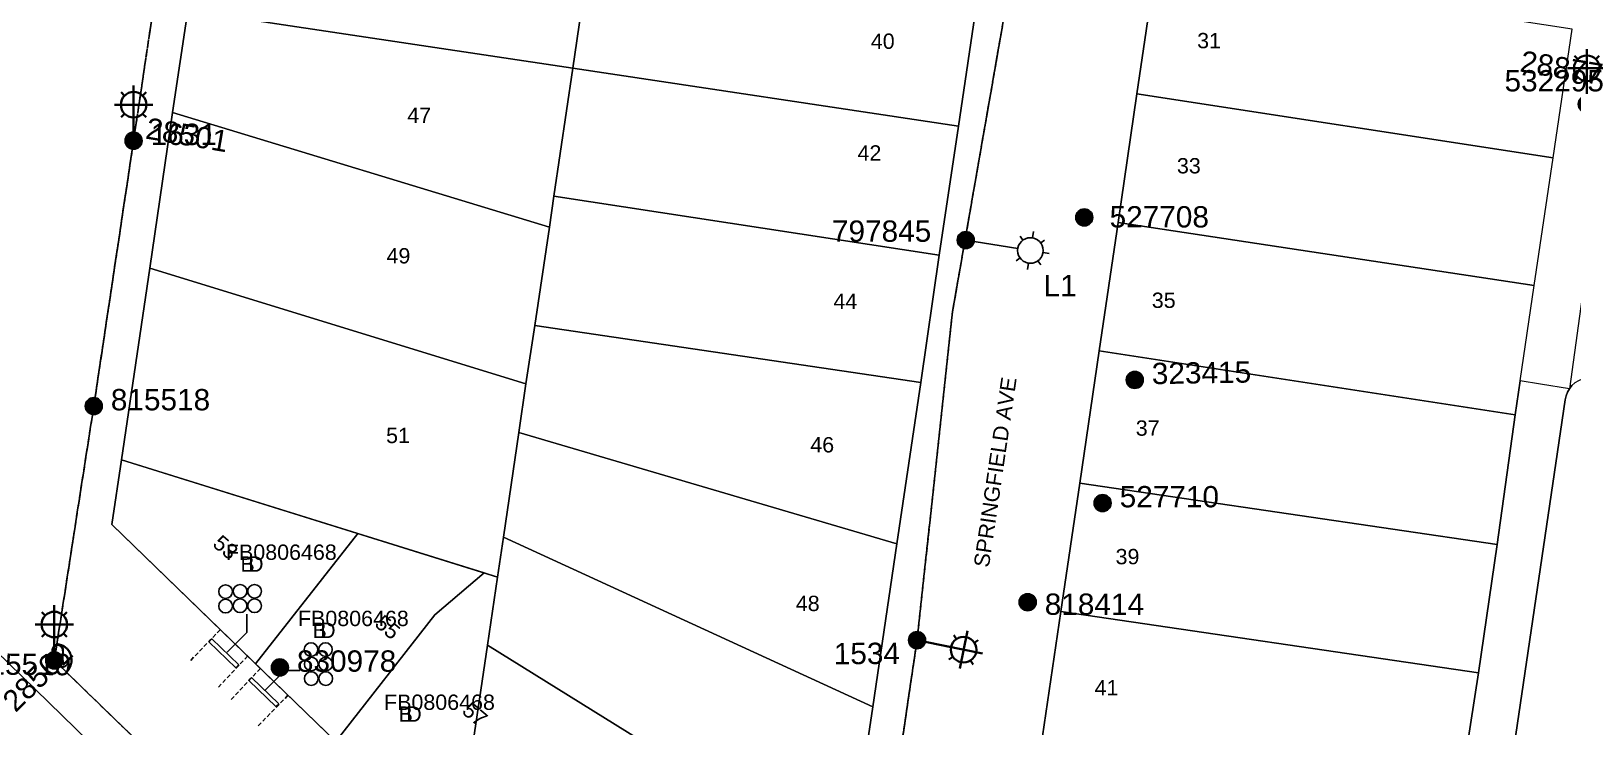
# Model space of a CAD drawing. Header units: metres. Extents: x 305195 to 306755, y 6261447 to 6263623.
# Drawn here: x 305777.4 to 305958.2, y 6262106.4 to 6262188 of the extents above; entities that cross this region are included whole.
import ezdxf
from ezdxf.enums import TextEntityAlignment as Align

# ---------------------------------------------------------------- set-up
doc = ezdxf.new("R2010")
doc.units = ezdxf.units.M
doc.linetypes.add('Cable Exist OH', pattern=[1, 1, 0])
doc.linetypes.add('DASHED', pattern=[0.75, 0.5, -0.25])
doc.layers.get('0').update_dxf_attribs({"color": 6})
for name, color, linetype, lineweight in [('Cadastre Buildings_SP_EXT', 9, 'Continuous', 5), ('Cadastre Land Parcels_SP_EXT', 9, 'Continuous', 5), ('Cadastre Roads_SP_EXT', 9, 'Continuous', 5)]:
    doc.layers.add(name, color=color, linetype=linetype, lineweight=lineweight)
for name, color, linetype in [('Duct_SP_EXT', 7, 'Continuous'), ('Equip_SP_SL_EXT', 7, 'Continuous'), ('Equip_SP_SL_NEW', 2, 'Continuous'), ('Mains_HV_EXT', 7, 'Continuous'), ('Mains_LV_EXT', 7, 'Continuous'), ('Mains_SL_EXT', 7, 'Continuous'), ('SupportsOH_SP_TR_HV_LV_SL_EXT', 7, 'Continuous')]:
    doc.layers.add(name, color=color, linetype=linetype)
doc.layers.add('UNKNOWN_FEATURES', color=1, linetype='DASHED', plot=False)
doc.styles.add('iecARIAL', font='arial.ttf', dxfattribs={"height": 2})
doc.styles.add('POLE_LABEL', font='arial.ttf')
doc.styles.add('SL_LABEL', font='arial.ttf')
doc.styles.get("Standard").update_dxf_attribs({"font": 'arial.ttf'})

# ---------------------------------------------------------------- blocks, each defined once
blk = doc.blocks.new('DUCT_EXT')
blk.add_circle((0, 0.8), 0.8)
at = {"flags": 1}
blk.add_attdef('Z', (0, 0), '', height=0.2, dxfattribs=at)
at = {"flags": 9}
for tag, p in [('DUCT_CODE', (0, 0)), ('XSECT_TYPE', (0, -0.2)), ('STATE', (0, -0.6)), ('FB_REFERENCE', (0, -0.4)), ('NOTES', (0, -0.8))]:
    blk.add_attdef(tag, text='', height=0.2, dxfattribs=at).set_placement(p, align=Align.MIDDLE_LEFT)
blk = doc.blocks.new('SL_LANTERN_EXT')
at = {"lineweight": 40}
for p, q in [((-1.46, 5.68), (-1.06, 5.28)), ((0, 1.97), (0, 6.47)), ((1.46, 5.68), (1.06, 5.28)), ((-2.25, 4.22), (2.25, 4.22)), ((-1.46, 2.76), (-1.06, 3.16)), ((0, 0), (0, 2.72)), ((1.46, 2.76), (1.06, 3.16))]:
    blk.add_line(p, q, dxfattribs=at)
blk.add_circle((0, 4.22), 1.5, dxfattribs=at)
at = {"style": 'iecARIAL', "flags": 8}
blk.add_attdef('ASSET_NUM', (1.5, 1.5), '', height=2.5, dxfattribs=at)
for tag, p, height, flags in [('OPERATING_VOLTAGE', (0.98, -1.65), 0.2, 9), ('ORIENTATION', (0.98, -1.85), 0.2, 9), ('CONSTRUCTED_VOLTAGE', (0.98, -0.65), 0.2, 9), ('CONTROL_TYPE', (0.98, -0.85), 0.2, 9), ('LANTERN_PURPOSE', (0.98, -1.05), 0.2, 9), ('LANTERN_TYPE', (0.98, -1.25), 0.2, 9), ('NO_PHASES', (0.98, -1.45), 0.2, 9), ('LNUMBER', (2.18, -3.25), 2.5, 8), ('OWNED_BY', (0.98, -2.05), 0.2, 9), ('STATE', (0.98, -2.25), 0.2, 9), ('USAGE', (0.98, -2.45), 0.2, 9), ('CEXIST', (0.98, -2.65), 0.2, 9), ('CNEW', (0.98, -2.85), 0.2, 9), ('CNUMBER', (0.98, -3.05), 0.2, 9), ('CREMOVE', (0.98, -3.25), 0.2, 9), ('CREPLACE', (0.98, -3.45), 0.2, 9), ('LKINGHEIGHT', (0.98, -3.65), 0.2, 9), ('LBRACKET', (0.98, -3.85), 0.2, 9), ('LBRACKETVOCAB', (0.98, -4.05), 0.2, 9), ('LCATEGORY', (0.98, -4.25), 0.2, 9), ('LCHARGE1', (0.98, -4.45), 0.2, 9), ('LCHARGE1PERCENT', (0.98, -4.65), 0.2, 9), ('LCHARGE2', (0.98, -4.85), 0.2, 9), ('LCHARGE2PERCENT', (0.98, -5.05), 0.2, 9), ('LCHARGE3', (0.98, -5.25), 0.2, 9), ('LCHARGE3PERCENT', (0.98, -5.45), 0.2, 9), ('LEXIST', (0.98, -5.65), 0.2, 9), ('LLAMP', (0.98, -5.85), 0.2, 9), ('LLAMPVOCAB', (0.98, -6.05), 0.2, 9), ('LMAST', (0.98, -6.25), 0.2, 9), ('LMASTVOCAB', (0.98, -6.45), 0.2, 9), ('LNEW', (0.98, -6.65), 0.2, 9), ('LANTNUMBER', (0.98, -6.85), 0.2, 9), ('LOUTREACH', (0.98, -7.25), 0.2, 9), ('LOUTREACHVOCAB', (0.98, -7.45), 0.2, 9), ('LRATECODE', (0.98, -7.65), 0.2, 9), ('LREMOVE', (0.98, -7.85), 0.2, 9), ('LREPLACE', (0.98, -8.05), 0.2, 9), ('LTYPE', (0.98, -8.25), 0.2, 9), ('LTYPEVOCAB', (0.98, -8.45), 0.2, 9), ('LEGEND', (0.98, -8.65), 0.2, 9), ('LOCATION', (0.98, -8.85), 0.2, 9), ('NOTES', (0.98, -9.05), 0.2, 9), ('STREETNAME', (0.98, -9.25), 0.2, 9), ('SUBURB', (0.98, -9.45), 0.2, 1)]:
    blk.add_attdef(tag, p, '', height=height, dxfattribs=dict(flags=flags))
blk = doc.blocks.new('*U147')
at = {"lineweight": 40}
for p, q in [((0, 0), (4, -0.82)), ((4.33, 0.6), (4.64, 0.13)), ((5.92, 1.08), (5.01, -3.33)), ((7.19, 0.01), (6.72, -0.3)), ((3.26, -0.67), (7.67, -1.58)), ((3.74, -2.26), (4.21, -1.95)), ((6.6, -2.84), (6.29, -2.37))]:
    blk.add_line(p, q, dxfattribs=at)
blk.add_circle((5.46, -1.12), 1.5, dxfattribs=at)
at = {"style": 'iecARIAL', "flags": 8}
blk.add_attdef('ASSET_NUM', (1.5, 1.5), '', height=2.5, dxfattribs=at)
for tag, p, height, flags in [('OPERATING_VOLTAGE', (0.98, -1.65), 0.2, 9), ('ORIENTATION', (0.98, -1.85), 0.2, 9), ('CONSTRUCTED_VOLTAGE', (0.98, -0.65), 0.2, 9), ('CONTROL_TYPE', (0.98, -0.85), 0.2, 9), ('LANTERN_PURPOSE', (0.98, -1.05), 0.2, 9), ('LANTERN_TYPE', (0.98, -1.25), 0.2, 9), ('NO_PHASES', (0.98, -1.45), 0.2, 9), ('LNUMBER', (2.18, -3.25), 2.5, 8), ('OWNED_BY', (0.98, -2.05), 0.2, 9), ('STATE', (0.98, -2.25), 0.2, 9), ('USAGE', (0.98, -2.45), 0.2, 9), ('CEXIST', (0.98, -2.65), 0.2, 9), ('CNEW', (0.98, -2.85), 0.2, 9), ('CNUMBER', (0.98, -3.05), 0.2, 9), ('CREMOVE', (0.98, -3.25), 0.2, 9), ('CREPLACE', (0.98, -3.45), 0.2, 9), ('LKINGHEIGHT', (0.98, -3.65), 0.2, 9), ('LBRACKET', (0.98, -3.85), 0.2, 9), ('LBRACKETVOCAB', (0.98, -4.05), 0.2, 9), ('LCATEGORY', (0.98, -4.25), 0.2, 9), ('LCHARGE1', (0.98, -4.45), 0.2, 9), ('LCHARGE1PERCENT', (0.98, -4.65), 0.2, 9), ('LCHARGE2', (0.98, -4.85), 0.2, 9), ('LCHARGE2PERCENT', (0.98, -5.05), 0.2, 9), ('LCHARGE3', (0.98, -5.25), 0.2, 9), ('LCHARGE3PERCENT', (0.98, -5.45), 0.2, 9), ('LEXIST', (0.98, -5.65), 0.2, 9), ('LLAMP', (0.98, -5.85), 0.2, 9), ('LLAMPVOCAB', (0.98, -6.05), 0.2, 9), ('LMAST', (0.98, -6.25), 0.2, 9), ('LMASTVOCAB', (0.98, -6.45), 0.2, 9), ('LNEW', (0.98, -6.65), 0.2, 9), ('LANTNUMBER', (0.98, -6.85), 0.2, 9), ('LOUTREACH', (0.98, -7.25), 0.2, 9), ('LOUTREACHVOCAB', (0.98, -7.45), 0.2, 9), ('LRATECODE', (0.98, -7.65), 0.2, 9), ('LREMOVE', (0.98, -7.85), 0.2, 9), ('LREPLACE', (0.98, -8.05), 0.2, 9), ('LTYPE', (0.98, -8.25), 0.2, 9), ('LTYPEVOCAB', (0.98, -8.45), 0.2, 9), ('LEGEND', (0.98, -8.65), 0.2, 9), ('LOCATION', (0.98, -8.85), 0.2, 9), ('NOTES', (0.98, -9.05), 0.2, 9), ('STREETNAME', (0.98, -9.25), 0.2, 9), ('SUBURB', (0.98, -9.45), 0.2, 1)]:
    blk.add_attdef(tag, p, '', height=height, dxfattribs=dict(flags=flags))
blk = doc.blocks.new('POLE_EXT')
blk.add_hatch(color=256).paths.add_polyline_path([(-1, 0, 1), (1, 0, 1)])
blk.add_lwpolyline([(-1, 0, 1), (1, 0, 1)], format="xyb", close=True)
for tag, height, flags, p in [('pNumber', 2.5, 8, (-17.84, 2.07)), ('OWNED_BY', 0.2, 9, (1.35, -0.4)), ('SPECIAL_USE', 0.2, 9, (1.35, -0.8)), ('STATE', 0.2, 9, (1.35, -1)), ('cLV', 0.2, 9, (1.35, -1.4)), ('hDepth', 0.2, 9, (1.35, -1.6)), ('hDia', 0.2, 9, (1.35, -1.8)), ('PARENT', 0.2, 9, (1.35, -0.6)), ('USAGE', 0.2, 9, (1.35, -1.2)), ('cHV', 0.2, 9, (1.35, -2)), ('cLinedev', 0.2, 9, (1.35, -3.4)), ('LBRACKET', 0.2, 9, (1.35, -2.2)), ('LExisting', 0.2, 9, (1.35, -2.4)), ('LANTNUMBER', 0.2, 9, (1.35, -2.6)), ('LOther', 0.2, 9, (1.35, -2.8)), ('LRemove', 0.2, 9, (1.35, -3)), ('LEGEND', 0.2, 9, (1.35, -3.2)), ('LOCATION', 0.2, 9, (1.35, -3.6)), ('pExisting', 0.2, 9, (1.35, -3.8)), ('pFooting', 0.2, 9, (1.35, -4.4)), ('pNew', 0.2, 9, (1.35, -4.6)), ('pRelocate', 0.2, 9, (1.35, -5)), ('pRemove', 0.2, 9, (1.35, -5.2)), ('pReplace', 0.2, 9, (1.35, -5.4)), ('PFNUMBER', 0.2, 9, (1.35, -4)), ('NEWPFNUMBER', 0.2, 9, (1.35, -4.2)), ('pStay', 0.2, 9, (1.35, -5.6)), ('pType', 0.2, 9, (1.35, -5.8)), ('cspan', 0.2, 9, (1.35, -6)), ('STREETNAME', 0.2, 9, (1.35, -6.2)), ('SUBURB', 0.2, 9, (1.35, -6.4)), ('OPERATED_BY', 0.2, 9, (1.36, -7.01)), ('NOTES', 0.2, 9, (1.35, -6.6)), ('MAINTAINED_BY', 0.2, 9, (1.36, -6.81))]:
    blk.add_attdef(tag, text='', height=height, dxfattribs=dict(flags=flags)).set_placement(p, align=Align.MIDDLE_LEFT)
at = {"style": 'POLE_LABEL'}
for tag, height, flags, p in [('ASSET_NUM', 2.5, 8, (2, 2)), ('STRUCTURE_PLANT_NUMBER', 0.2, 9, (1.35, 0.03)), ('STREET_CODE', 0.2, 9, (1.35, -0.2))]:
    blk.add_attdef(tag, text='', height=height, dxfattribs=dict(at, flags=flags)).set_placement(p, align=Align.MIDDLE_LEFT)
at = {"flags": 1}
blk.add_attdef('Z', (1.35, -7.33), '', height=0.2, dxfattribs=at)
blk = doc.blocks.new('*U150')
blk.add_line((0, 0), (0, 0))
for tag, p, flags in [('Z', (0, 0), 1), ('OPERATED_BY', (0, -9.61), 9)]:
    blk.add_attdef(tag, p, '', height=0.2, dxfattribs=dict(flags=flags))
at = {"style": 'SL_LABEL', "flags": 9}
blk.add_attdef('STREET_CODE', text='', height=0.2, dxfattribs=at).set_placement((0, -0.2), align=Align.MIDDLE_LEFT)
at = {"flags": 9}
for tag, p in [('CONSTRUCTED_VOLTAGE', (0, -0.4)), ('CONTROL_TYPE', (0, -0.6)), ('OPERATING_VOLTAGE', (0, -1.4)), ('ORIENTATION', (0, -1.6)), ('OWNED_BY', (0, -1.8)), ('LANTERN_PURPOSE', (0, -0.8)), ('LANTERN_TYPE', (0, -1)), ('NO_PHASES', (0, -1.2)), ('STATE', (0, -2)), ('CEXIST', (0, -2.4)), ('CNEW', (0, -2.6)), ('CNUMBER', (0, -2.8)), ('CREMOVE', (0, -3)), ('CREPLACE', (0, -3.2)), ('USAGE', (0, -2.2)), ('LKINGHEIGHT', (0, -3.4)), ('LBRACKET', (0, -3.6)), ('LBRACKETVOCAB', (0, -3.8)), ('LCATEGORY', (0, -4)), ('LCHARGE1', (0, -4.2)), ('LCHARGE1PERCENT', (0, -4.4)), ('LCHARGE2', (0, -4.6)), ('LCHARGE2PERCENT', (0, -4.8)), ('LCHARGE3', (0, -5)), ('LCHARGE3PERCENT', (0, -5.2)), ('LEXIST', (0, -5.4)), ('LLAMP', (0, -5.6)), ('LLAMPVOCAB', (0, -5.8)), ('LMAST', (0, -6)), ('LMASTVOCAB', (0, -6.2)), ('LNEW', (0, -6.4)), ('LANTNUMBER', (0, -6.6)), ('LOUTREACH', (0, -7)), ('LOUTREACHVOCAB', (0, -7.2)), ('SUBURB', (0, -8.6)), ('STREETNAME', (0, -8.8)), ('LRATECODE', (0, -7.4)), ('LREMOVE', (0, -7.6)), ('LREPLACE', (0, -7.8)), ('LTYPE', (0, -8)), ('LTYPEVOCAB', (0, -8.2)), ('LEGEND', (0, -8.4)), ('LOCATION', (0, -9)), ('NOTES', (0, -9.2)), ('MAINTAINED_BY', (0, -9.86))]:
    blk.add_attdef(tag, text='', height=0.2, dxfattribs=at).set_placement(p, align=Align.MIDDLE_LEFT)
blk.add_wipeout([(9.81, -1.58), (8.8, -2.89), (7.23, -3.44), (5.92, -2.43), (5.26, -0.85), (6.38, 0.45), (7.95, 1), (9.26, -0.01)])
for p, q in [((0, 0), (6.11, -0.98)), ((6.38, 0.45), (6.71, 0)), ((7.95, 1), (7.83, 0.26)), ((9.26, -0.01), (8.8, -0.34)), ((9.07, -1.46), (9.81, -1.58)), ((5.92, -2.43), (6.37, -2.1)), ((7.35, -2.7), (7.23, -3.44)), ((8.8, -2.89), (8.47, -2.44))]:
    blk.add_line(p, q)
blk.add_circle((7.59, -1.22), 1.5)
at = {"style": 'SL_LABEL', "flags": 8}
blk.add_attdef('ASSET_NUM', text='', height=2.5, dxfattribs=at).set_placement((2, 2), align=Align.MIDDLE_LEFT)
at = {"flags": 8}
blk.add_attdef('LNUMBER', text='', height=2.5, dxfattribs=at).set_placement((1.2, -2.8), align=Align.MIDDLE_LEFT)

msp = doc.modelspace()

# ---------------------------------------------------------------- linework, layer by layer
at = {"layer": 'Cadastre Buildings_SP_EXT', "linetype": 'Continuous'}
msp.add_lwpolyline([(305949.38, 6262127.76), (305900.39, 6262134.95), (305898.18, 6262119.87), (305947.17, 6262112.68), (305949.38, 6262127.76)], close=True, dxfattribs=at)
at = {"layer": 'Cadastre Land Parcels_SP_EXT', "linetype": 'Continuous'}
for points in [[(305840.93, 6262183.6), (305843.14, 6262198.64), (305797.96, 6262205.34), (305795.76, 6262190.4), (305840.93, 6262183.6)], [(305888.4, 6262191.91), (305843.14, 6262198.64), (305840.93, 6262183.6), (305886.18, 6262176.8), (305888.4, 6262191.91)], [(305958.15, 6262188.21), (305909.33, 6262195.69), (305907.11, 6262180.62), (305955.93, 6262173.1), (305958.15, 6262188.21)], [(305840.93, 6262183.6), (305795.76, 6262190.4), (305793.99, 6262178.41), (305838.21, 6262164.96), (305838.71, 6262168.62), (305840.93, 6262183.6)], [(305955.93, 6262173.1), (305907.11, 6262180.62), (305904.89, 6262165.52), (305953.7, 6262158.13), (305955.93, 6262173.1)], [(305838.21, 6262164.96), (305793.99, 6262178.41), (305791.3, 6262160.16), (305835.43, 6262146.58), (305836.47, 6262153.45), (305838.21, 6262164.96)], [(305883.92, 6262161.68), (305838.71, 6262168.62), (305838.21, 6262164.96), (305836.47, 6262153.45), (305881.74, 6262146.76), (305883.92, 6262161.68)], [(305952.06, 6262146.94), (305953.7, 6262158.13), (305904.89, 6262165.52), (305902.67, 6262150.45), (305951.48, 6262142.96), (305952.06, 6262146.94)], [(305835.43, 6262146.58), (305791.3, 6262160.16), (305787.98, 6262137.67), (305832.08, 6262123.92), (305832.79, 6262128.6), (305834.61, 6262140.88), (305835.43, 6262146.58)], [(305881.74, 6262146.76), (305836.47, 6262153.45), (305835.43, 6262146.58), (305834.61, 6262140.88), (305878.93, 6262127.8), (305881.74, 6262146.76)], [(305951.48, 6262142.96), (305902.67, 6262150.45), (305900.39, 6262134.95), (305949.38, 6262127.76), (305951.48, 6262142.96)], [(305977.89, 6262082.66), (305962.95, 6262145.03), (305962.81, 6262145.52), (305962.6, 6262145.94), (305962.32, 6262146.31), (305961.98, 6262146.64), (305961.59, 6262146.9), (305961.17, 6262147.1), (305960.71, 6262147.22), (305960.25, 6262147.27), (305959.78, 6262147.24), (305959.32, 6262147.13), (305958.89, 6262146.95), (305958.49, 6262146.7), (305958.14, 6262146.39), (305957.85, 6262146.02), (305957.62, 6262145.61), (305957.46, 6262145.17), (305957.34, 6262144.7), (305948.82, 6262086.9), (305977.89, 6262082.66)], [(305878.93, 6262127.8), (305834.61, 6262140.88), (305832.79, 6262128.6), (305876.12, 6262108.71), (305878.93, 6262127.8)], [(305815.71, 6262129.02), (305787.98, 6262137.67), (305786.86, 6262130.07), (305803.7, 6262113.75), (305815.71, 6262129.02)], [(305824.76, 6262119.5), (305830.55, 6262124.4), (305815.71, 6262129.02), (305803.7, 6262113.75), (305813.12, 6262104.63), (305824.76, 6262119.5)], [(305876.12, 6262108.71), (305832.79, 6262128.6), (305832.08, 6262123.92), (305830.92, 6262115.94), (305873.29, 6262089.63), (305876.12, 6262108.71)], [(305834.66, 6262099.13), (305829.08, 6262103.55), (305830.92, 6262115.94), (305832.08, 6262123.92), (305830.55, 6262124.4), (305824.76, 6262119.5), (305813.12, 6262104.63), (305827.28, 6262090.91), (305827.87, 6262090.33), (305834.66, 6262099.13)], [(305947.17, 6262112.68), (305898.18, 6262119.87), (305896.02, 6262105.24), (305944.85, 6262097.79), (305947.17, 6262112.68)], [(305873.29, 6262089.63), (305830.92, 6262115.94), (305829.08, 6262103.55), (305870.5, 6262070.71), (305873.29, 6262089.63)], [(305756.47, 6262076.37), (305784.16, 6262104.63), (305773.17, 6262115.3), (305745.36, 6262086.96), (305756.47, 6262076.37)]]:
    msp.add_lwpolyline(points, close=True, dxfattribs=at)
at = {"layer": 'Cadastre Roads_SP_EXT', "linetype": 'Continuous'}
for points in [[(305773.17, 6262115.3), (305784.16, 6262104.63), (305795.08, 6262094.05), (305805.97, 6262083.5), (305816.88, 6262072.91), (305823.91, 6262066.08), (305860.3, 6262030.8), (305864, 6262027.21), (305864.56, 6262030.89), (305866.59, 6262044.33), (305868.6, 6262057.61), (305863.4, 6262055.97), (305827.28, 6262090.91), (305786.86, 6262130.07), (305787.98, 6262137.67), (305791.3, 6262160.16), (305793.99, 6262178.41), (305795.76, 6262190.4)], [(305962.86, 6262182.37), (305957.85, 6262146.02), (305958.14, 6262146.39), (305958.49, 6262146.7)], [(305948.82, 6262086.9), (305957.34, 6262144.7), (305957.46, 6262145.17), (305957.62, 6262145.61), (305957.85, 6262146.02), (305957.85, 6262146.02), (305954.44, 6262146.56), (305952.06, 6262146.94), (305951.48, 6262142.96), (305949.38, 6262127.76), (305947.17, 6262112.68), (305944.85, 6262097.79)]]:
    msp.add_lwpolyline(points, dxfattribs=at)
at = {"layer": 'Duct_SP_EXT'}
for p, q in [((305798.24, 6262116.34), (305798.4, 6262116.52)), ((305801.41, 6262113.27), (305798.24, 6262116.34)), ((305798.57, 6262116.69), (305798.4, 6262116.52)), ((305801.75, 6262113.61), (305798.57, 6262116.69)), ((305801.41, 6262113.27), (305801.58, 6262113.44)), ((305801.75, 6262113.61), (305801.58, 6262113.44)), ((305803.26, 6262112.14), (305803.1, 6262111.97)), ((305806.45, 6262109.06), (305803.26, 6262112.14)), ((305802.93, 6262111.8), (305803.1, 6262111.97)), ((305806.12, 6262108.71), (305802.93, 6262111.8)), ((305806.12, 6262108.71), (305806.28, 6262108.88)), ((305806.45, 6262109.06), (305806.28, 6262108.88))]:
    msp.add_line(p, q, dxfattribs=at)
for points in [[(305802.7, 6262119.57), (305802.7, 6262117.43), (305800.39, 6262115.13)], [(305808.93, 6262112.96), (305807.17, 6262112.98), (305804.86, 6262110.67)]]:
    msp.add_lwpolyline(points, dxfattribs=at)
at = {"layer": 'Mains_HV_EXT', "linetype": 'Cable Exist OH'}
for points in [[(305780.11, 6262114.14), (305784.74, 6262143.98), (305789.41, 6262175.11), (305795.22, 6262214.14), (305801.83, 6262259.03), (305808.4, 6262303.54), (305815.15, 6262349.35)], [(305840.22, 6262055.86), (305802.81, 6262092.13), (305780.16, 6262114.09)]]:
    msp.add_lwpolyline(points, dxfattribs=at)
at = {"layer": 'Mains_HV_EXT', "linetype": 'Continuous'}
msp.add_lwpolyline([(305780.42, 6262116.12, -0.60537), (305781.55, 6262112.76)], format="xyb", dxfattribs=at)
at = {"layer": 'Mains_LV_EXT', "linetype": 'Cable Exist OH'}
for points in [[(305789.41, 6262175.11), (305795.22, 6262214.14)], [(305784.74, 6262143.98), (305789.41, 6262175.11)], [(305881.31, 6262116.52), (305885.47, 6262155.03)], [(305780.11, 6262114.14), (305784.74, 6262143.98)], [(305874.46, 6262070.15), (305881.31, 6262116.52)], [(305802.81, 6262092.13), (305780.11, 6262114.14)]]:
    msp.add_lwpolyline(points, dxfattribs=at)
at = {"layer": 'Mains_LV_EXT', "linetype": 'Continuous'}
msp.add_lwpolyline([(305781.54, 6262112.75, 0.643423), (305780.42, 6262116.12)], format="xyb", dxfattribs=at)
at = {"layer": 'Mains_SL_EXT', "linetype": 'Cable Exist OH'}
for points in [[(305795.22, 6262214.14), (305789.41, 6262175.11)], [(305789.41, 6262175.11), (305784.74, 6262143.98), (305780.11, 6262114.14)], [(305780.11, 6262114.14), (305802.81, 6262092.13), (305840.22, 6262055.93)]]:
    msp.add_lwpolyline(points, dxfattribs=at)
at = {"layer": 'UNKNOWN_FEATURES'}
for points in [[(305799.57, 6262117.75), (305796.11, 6262114.15)], [(305802.79, 6262114.64), (305799.35, 6262111.01)], [(305804.28, 6262113.19), (305800.85, 6262109.55)], [(305807.52, 6262110.05), (305804.03, 6262106.47)]]:
    msp.add_lwpolyline(points, dxfattribs=at)

# ---------------------------------------------------------------- block references
at = {"layer": 'Duct_SP_EXT'}
for p, rotation in [((305801, 6262122.21), 89.95384179023034), ((305802.7, 6262122.25), 89.95384179023034), ((305804.4, 6262122.25), 89.95384179023034), ((305801, 6262120.51), 89.95384179023034), ((305802.7, 6262120.55), 89.95384179023034), ((305804.4, 6262120.55), 89.95384179023034), ((305810.22, 6262114.62), 359.9538417900422), ((305811.92, 6262114.62), 359.9538417900422), ((305810.25, 6262112.92), 359.9538417900422), ((305811.95, 6262112.92), 359.9538417900422), ((305810.25, 6262111.22), 359.9538417900422), ((305811.95, 6262111.22), 359.9538417900422)]:
    msp.add_blockref('DUCT_EXT', p, dxfattribs=dict(at, rotation=rotation))
at = {"layer": 'Equip_SP_SL_EXT'}
ref = msp.add_blockref('SL_LANTERN_EXT', (305959.88, 6262179.39), dxfattribs=at)
ref.add_attrib('ASSET_NUM', '28877', dxfattribs={"layer": '0', "height": 2.5, "rotation": 350.4434, "style": 'iecARIAL'}).set_placement((305961.38, 6262180.89), align=Align.BOTTOM_RIGHT)
ref = msp.add_blockref('SL_LANTERN_EXT', (305789.41, 6262175.11), dxfattribs=at)
ref.add_attrib('ASSET_NUM', '28501', dxfattribs={"layer": '0', "height": 2.5, "rotation": 350.3161, "style": 'iecARIAL'}).set_placement((305790.91, 6262176.61), align=Align.MIDDLE_LEFT)
ref = msp.add_blockref('SL_LANTERN_EXT', (305780.11, 6262114.14), dxfattribs=at)
ref.add_attrib('ASSET_NUM', '28502', dxfattribs={"layer": '0', "height": 2.5, "rotation": 44.4542, "style": 'iecARIAL'}).set_placement((305781.61, 6262115.64), align=Align.MIDDLE_RIGHT)
msp.add_blockref('*U147', (305881.31, 6262116.52), dxfattribs=at)
at = {"layer": 'Equip_SP_SL_NEW'}
ref = msp.add_blockref('*U150', (305887.02, 6262163.45), dxfattribs=at)
ref.add_attrib('LNUMBER', 'L1', dxfattribs={"layer": '0', "height": 2.5}).set_placement((305896.15, 6262158.11), align=Align.MIDDLE_LEFT)
at = {"layer": 'SupportsOH_SP_TR_HV_LV_SL_EXT'}
ref = msp.add_blockref('POLE_EXT', (305959.88, 6262179.39), dxfattribs=at)
ref.add_attrib('ASSET_NUM', '532295', dxfattribs={"layer": '0', "height": 2.5, "style": 'POLE_LABEL'}).set_placement((305961.88, 6262180.14), align=Align.BOTTOM_RIGHT)
ref = msp.add_blockref('POLE_EXT', (305789.41, 6262175.11), dxfattribs=at)
ref.add_attrib('ASSET_NUM', '1631', dxfattribs={"layer": '0', "height": 2.5, "rotation": 359.9317, "style": 'POLE_LABEL'}).set_placement((305791.41, 6262175.86), align=Align.MIDDLE_LEFT)
ref = msp.add_blockref('POLE_EXT', (305906.85, 6262147.04), dxfattribs=at)
ref.add_attrib('ASSET_NUM', '323415', dxfattribs={"layer": '0', "height": 2.5, "rotation": 1, "style": 'POLE_LABEL'}).set_placement((305908.85, 6262147.79), align=Align.MIDDLE_LEFT)
ref = msp.add_blockref('POLE_EXT', (305784.74, 6262143.98), dxfattribs=at)
ref.add_attrib('ASSET_NUM', '815518', dxfattribs={"layer": '0', "height": 2.5, "style": 'POLE_LABEL'}).set_placement((305786.74, 6262144.73), align=Align.MIDDLE_LEFT)
ref = msp.add_blockref('POLE_EXT', (305903.08, 6262132.6), dxfattribs=at)
ref.add_attrib('ASSET_NUM', '527710', dxfattribs={"layer": '0', "height": 2.5, "style": 'POLE_LABEL'}).set_placement((305905.08, 6262133.35), align=Align.MIDDLE_LEFT)
ref = msp.add_blockref('POLE_EXT', (305894.29, 6262120.97), dxfattribs=at)
ref.add_attrib('ASSET_NUM', '818414', dxfattribs={"layer": '0', "height": 2.5, "style": 'POLE_LABEL'}).set_placement((305896.29, 6262120.74), align=Align.MIDDLE_LEFT)
ref = msp.add_blockref('POLE_EXT', (305881.31, 6262116.52), dxfattribs=at)
ref.add_attrib('ASSET_NUM', '1534', dxfattribs={"layer": '0', "height": 2.5, "rotation": 0.3736, "style": 'POLE_LABEL'}).set_placement((305879.3, 6262116.24), align=Align.TOP_RIGHT)
ref = msp.add_blockref('POLE_EXT', (305780.11, 6262114.14), dxfattribs=at)
ref.add_attrib('ASSET_NUM', '815519', dxfattribs={"layer": '0', "height": 2.5, "rotation": 359.4919, "style": 'POLE_LABEL'}).set_placement((305782.11, 6262114.89), align=Align.TOP_RIGHT)
ref = msp.add_blockref('POLE_EXT', (305806.57, 6262113.32), dxfattribs=at)
ref.add_attrib('ASSET_NUM', '830978', dxfattribs={"layer": '0', "height": 2.5, "style": 'POLE_LABEL'}).set_placement((305808.57, 6262114.07), align=Align.MIDDLE_LEFT)

# ---------------------------------------------------------------- texts
at = {"layer": 'Cadastre Land Parcels_SP_EXT'}
for s, p in [('40', (305875.89, 6262185.88)), ('31', (305914.17, 6262185.95)), ('47', (305821.52, 6262177.2)), ('42', (305874.33, 6262172.77)), ('33', (305911.8, 6262171.27)), ('49', (305819.08, 6262160.71)), ('35', (305908.85, 6262155.49)), ('44', (305871.5, 6262155.37)), ('51', (305819.03, 6262139.63)), ('37', (305906.97, 6262140.5)), ('46', (305868.79, 6262138.54)), ('39', (305904.6, 6262125.42)), ('48', (305867.09, 6262119.93)), ('41', (305902.14, 6262110.04))]:
    msp.add_text(s, height=1.8, dxfattribs=at).set_placement(p)
for s, rotation, p in [('53', 319.8763, (305798.56, 6262127.63)), ('55', 319.8769, (305817.57, 6262118.26)), ('57', 319.8756, (305827.81, 6262108.03))]:
    msp.add_text(s, height=1.8, rotation=rotation, dxfattribs=at).set_placement(p)
at = {"layer": 'Cadastre Roads_SP_EXT'}
msp.add_text('SPRINGFIELD AVE', height=1.8, rotation=81.6186, dxfattribs=at).set_placement((305889.73, 6262124.97))
at = {"layer": 'Duct_SP_EXT'}
for s, p in [('FB0806468', (305800.24, 6262125.94)), ('B', (305801.94, 6262124.54)), ('D', (305802.84, 6262124.54)), ('FB0806468', (305808.69, 6262118.17)), ('B', (305810.39, 6262116.77)), ('D', (305811.29, 6262116.77)), ('FB0806468', (305818.79, 6262108.34)), ('B', (305820.49, 6262106.94)), ('D', (305821.39, 6262106.94))]:
    msp.add_text(s, height=1.8, dxfattribs=at).set_placement(p)

# ---------------------------------------------------------------- next in the draw order: linework, layer by layer
at = {"layer": 'Cadastre Land Parcels_SP_EXT', "linetype": 'Continuous'}
msp.add_lwpolyline([(305886.18, 6262176.8), (305840.93, 6262183.6), (305838.71, 6262168.62), (305883.92, 6262161.68), (305886.18, 6262176.8)], close=True, dxfattribs=at)
at = {"layer": 'Cadastre Roads_SP_EXT', "linetype": 'Continuous'}
msp.add_lwpolyline([(305888.4, 6262191.91), (305886.18, 6262176.8), (305883.92, 6262161.68), (305881.74, 6262146.76), (305878.93, 6262127.8), (305876.12, 6262108.71), (305873.29, 6262089.63), (305870.5, 6262070.71), (305868.6, 6262057.61), (305876.82, 6262054.5), (305887.94, 6262050.29), (305889.36, 6262059.99), (305891.59, 6262075.12), (305893.81, 6262090.18), (305896.02, 6262105.24), (305898.18, 6262119.87), (305900.39, 6262134.95), (305902.67, 6262150.45), (305904.89, 6262165.52), (305907.11, 6262180.62), (305909.33, 6262195.69)], dxfattribs=at)
at = {"layer": 'Mains_HV_EXT', "linetype": 'Cable Exist OH'}
msp.add_lwpolyline([(305901.57, 6262253.93), (305895.27, 6262211.14), (305885.47, 6262155.03), (305881.31, 6262116.52), (305874.46, 6262070.15)], dxfattribs=at)
at = {"layer": 'Mains_LV_EXT', "linetype": 'Cable Exist OH'}
msp.add_lwpolyline([(305885.47, 6262155.03), (305895.27, 6262211.14)], dxfattribs=at)

# ---------------------------------------------------------------- next in the draw order: block references
at = {"layer": 'SupportsOH_SP_TR_HV_LV_SL_EXT'}
ref = msp.add_blockref('POLE_EXT', (305900.93, 6262166.11), dxfattribs=at)
ref.add_attrib('ASSET_NUM', '527708', dxfattribs={"layer": '0', "height": 2.5, "style": 'POLE_LABEL'}).set_placement((305903.9, 6262164.18), align=Align.BOTTOM_LEFT)
ref = msp.add_blockref('POLE_EXT', (305887.02, 6262163.45), dxfattribs=at)
ref.add_attrib('ASSET_NUM', '797845', dxfattribs={"layer": '0', "height": 2.5, "style": 'POLE_LABEL'}).set_placement((305882.98, 6262164.5), align=Align.MIDDLE_RIGHT)

doc.saveas('drawing.dxf')
